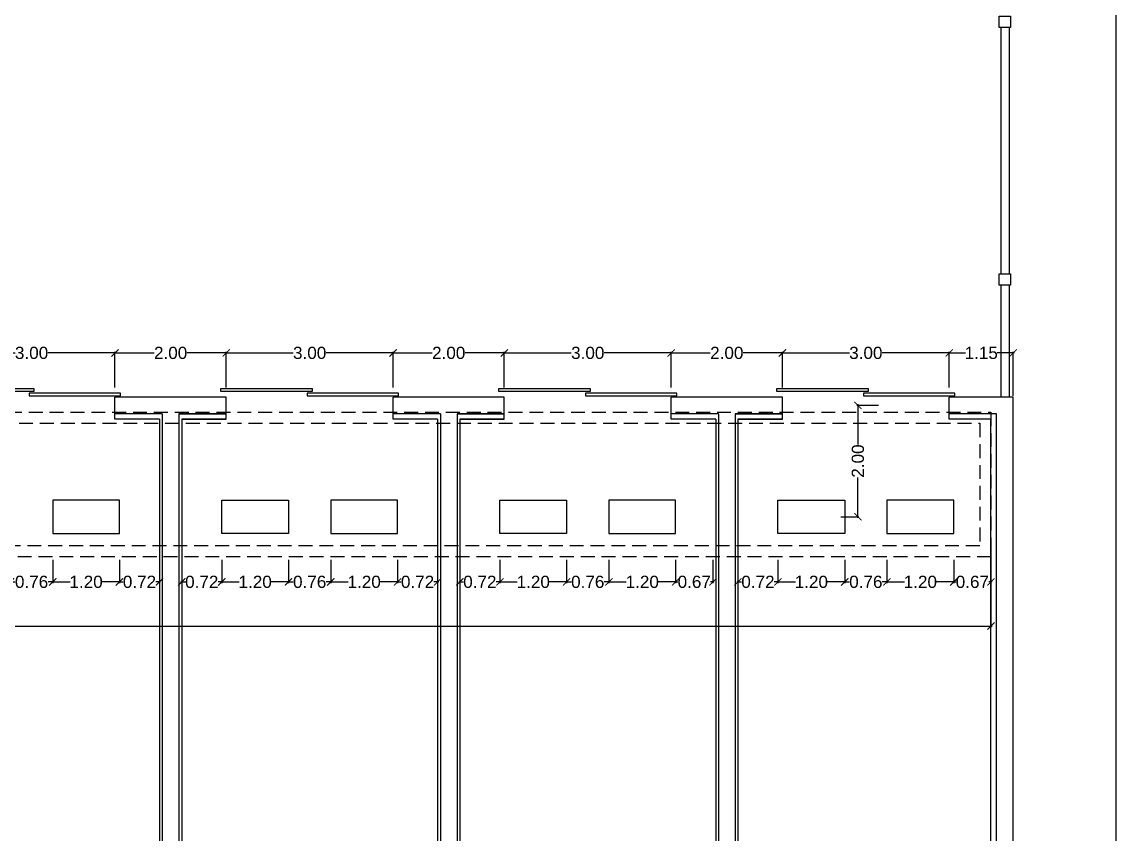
# Model space of a CAD drawing. Header units: metres. Extents: x 2 to 659295185, y -28 to 1124222152.
# Drawn here: x 654313.5 to 654333.17, y 1123351.43 to 1123366.03 of the extents above; entities that cross this region are included whole.
import ezdxf

# ---------------------------------------------------------------- set-up
doc = ezdxf.new("R2010")
doc.units = ezdxf.units.M
doc.header["$MEASUREMENT"] = 0
doc.linetypes.add('DASHED2', pattern=[9.525, 6.35, -3.175])
doc.linetypes.add('HIDDEN', pattern=[0.375, 0.25, -0.125])
doc.layers.get('0').update_dxf_attribs({"linetype": 'CONTINUOUS'})
for name, color, linetype in [('Acotado', 7, 'CONTINUOUS'), ('Estructura', 1, 'CONTINUOUS'), ('fosa', 134, 'DASHED2'), ('PARED', 7, 'CONTINUOUS'), ('Vista 1', 4, 'CONTINUOUS'), ('vista4', 6, 'CONTINUOUS')]:
    doc.layers.add(name, color=color, linetype=linetype)
doc.styles.add('FORMAT', font='swissl.ttf')
doc.dimstyles.new('1-100', dxfattribs={"dimtxt": 0.22, "dimasz": 0.13, "dimexe": 0.02, "dimexo": 0.02, "dimgap": 0.022, "dimtad": 0, "dimzin": 1, "dimdsep": 46, "dimtxsty": 'FORMAT', "dimblk": 'ARCHTICK', "dimcen": 0.02, "dimdle": 0.02, "dimazin": 0, "dimtfac": 1, "dimtofl": 0, "dimtmove": 2, "dimatfit": 3, "dimldrblk": 'ARCHTICK', "dimfxl": 1, "dimtolj": 1, "dimtzin": 1, "dimarcsym": 0})

# ---------------------------------------------------------------- blocks, each defined once
blk = doc.blocks.new('_ArchTick')
at = {"color": 0, "linetype": 'ByBlock', "const_width": 0.15}
blk.add_lwpolyline([(-0.5, -0.5), (0.5, 0.5)], dxfattribs=at)
blk = doc.blocks.new('*D2282')
at = {"layer": 'Acotado', "color": 0, "lineweight": -2, "transparency": 16777216}
for p, q in [((667605.093, 1123491.8), (667604.7, 1123491.8)), ((667604.72, 1123491.82), (667604.72, 1123491.095)), ((667604.72, 1123489.778), (667604.72, 1123490.503)), ((667604.413, 1123489.798), (667604.74, 1123489.798))]:
    blk.add_line(p, q, dxfattribs=at)
at = {"layer": 'Acotado', "color": 0, "lineweight": -2, "transparency": 16777216, "xscale": 0.13, "yscale": 0.13, "zscale": 0.13}
for p, rotation in [((667604.72, 1123491.8), 90), ((667604.72, 1123489.798), 270)]:
    blk.add_blockref('_ArchTick', p, dxfattribs=dict(at, rotation=rotation))
at = {"layer": 'Acotado', "color": 0, "transparency": 16777216, "insert": (667604.72, 1123490.799), "char_height": 0.22, "attachment_point": 5, "rotation": 90, "style": 'FORMAT'}
blk.add_mtext('\\A1;2.00', dxfattribs=at)
blk = doc.blocks.new('*D2285')
at = {"layer": 'Acotado', "color": 0, "lineweight": -2, "transparency": 16777216}
for p, q in [((667606.343, 1123492.742), (667606.652, 1123492.742)), ((667606.363, 1123492.122), (667606.363, 1123492.762)), ((667607.533, 1123492.742), (667607.224, 1123492.742)), ((667607.513, 1123491.97), (667607.513, 1123492.762))]:
    blk.add_line(p, q, dxfattribs=at)
at = {"layer": 'Acotado', "color": 0, "lineweight": -2, "transparency": 16777216, "xscale": 0.13, "yscale": 0.13, "zscale": 0.13, "rotation": 180}
blk.add_blockref('_ArchTick', (667606.363, 1123492.742), dxfattribs=at)
at = {"layer": 'Acotado', "color": 0, "lineweight": -2, "transparency": 16777216, "xscale": 0.13, "yscale": 0.13, "zscale": 0.13}
blk.add_blockref('_ArchTick', (667607.513, 1123492.742), dxfattribs=at)
at = {"layer": 'Acotado', "color": 0, "transparency": 16777216, "insert": (667606.938, 1123492.742), "char_height": 0.22, "attachment_point": 5, "style": 'FORMAT'}
blk.add_mtext('\\A1;1.15', dxfattribs=at)
blk = doc.blocks.new('*D2286')
at = {"layer": 'Acotado', "color": 0, "lineweight": -2, "transparency": 16777216}
for p, q in [((667591.343, 1123492.742), (667592.067, 1123492.742)), ((667591.363, 1123492.122), (667591.363, 1123492.762)), ((667593.383, 1123492.742), (667592.659, 1123492.742)), ((667593.363, 1123492.122), (667593.363, 1123492.762))]:
    blk.add_line(p, q, dxfattribs=at)
at = {"layer": 'Acotado', "color": 0, "lineweight": -2, "transparency": 16777216, "xscale": 0.13, "yscale": 0.13, "zscale": 0.13, "rotation": 180}
blk.add_blockref('_ArchTick', (667591.363, 1123492.742), dxfattribs=at)
at = {"layer": 'Acotado', "color": 0, "lineweight": -2, "transparency": 16777216, "xscale": 0.13, "yscale": 0.13, "zscale": 0.13}
blk.add_blockref('_ArchTick', (667593.363, 1123492.742), dxfattribs=at)
at = {"layer": 'Acotado', "color": 0, "transparency": 16777216, "insert": (667592.363, 1123492.742), "char_height": 0.22, "attachment_point": 5, "style": 'FORMAT'}
blk.add_mtext('\\A1;2.00', dxfattribs=at)
blk = doc.blocks.new('*D2287')
at = {"layer": 'Acotado', "color": 0, "lineweight": -2, "transparency": 16777216}
for p, q in [((667588.343, 1123492.742), (667589.567, 1123492.742)), ((667588.363, 1123492.122), (667588.363, 1123492.762)), ((667591.383, 1123492.742), (667590.159, 1123492.742)), ((667591.363, 1123492.122), (667591.363, 1123492.762))]:
    blk.add_line(p, q, dxfattribs=at)
at = {"layer": 'Acotado', "color": 0, "lineweight": -2, "transparency": 16777216, "xscale": 0.13, "yscale": 0.13, "zscale": 0.13, "rotation": 180}
blk.add_blockref('_ArchTick', (667588.363, 1123492.742), dxfattribs=at)
at = {"layer": 'Acotado', "color": 0, "lineweight": -2, "transparency": 16777216, "xscale": 0.13, "yscale": 0.13, "zscale": 0.13}
blk.add_blockref('_ArchTick', (667591.363, 1123492.742), dxfattribs=at)
at = {"layer": 'Acotado', "color": 0, "transparency": 16777216, "insert": (667589.863, 1123492.742), "char_height": 0.22, "attachment_point": 5, "style": 'FORMAT'}
blk.add_mtext('\\A1;3.00', dxfattribs=at)
blk = doc.blocks.new('*D2294')
at = {"layer": 'Acotado', "color": 0, "lineweight": -2, "transparency": 16777216}
for p, q in [((667607.113, 1123489.278), (667607.113, 1123487.813)), ((667567.688, 1123489.06), (667567.688, 1123487.813)), ((667567.668, 1123487.833), (667607.133, 1123487.833))]:
    blk.add_line(p, q, dxfattribs=at)
at = {"layer": 'Acotado', "color": 0, "lineweight": -2, "transparency": 16777216, "xscale": 0.13, "yscale": 0.13, "zscale": 0.13, "rotation": 180}
blk.add_blockref('_ArchTick', (667567.688, 1123487.833), dxfattribs=at)
at = {"layer": 'Acotado', "color": 0, "lineweight": -2, "transparency": 16777216, "xscale": 0.13, "yscale": 0.13, "zscale": 0.13}
blk.add_blockref('_ArchTick', (667607.113, 1123487.833), dxfattribs=at)
at = {"layer": 'Acotado', "color": 0, "transparency": 16777216, "insert": (667588.206, 1123488.054), "char_height": 0.22, "attachment_point": 5, "style": 'FORMAT'}
blk.add_mtext('\\A1;39.42', dxfattribs=at)
blk = doc.blocks.new('*D2301')
at = {"layer": 'Acotado', "color": 0, "lineweight": -2, "transparency": 16777216}
for p, q in [((667596.343, 1123492.742), (667597.067, 1123492.742)), ((667596.363, 1123492.122), (667596.363, 1123492.762)), ((667598.383, 1123492.742), (667597.659, 1123492.742)), ((667598.363, 1123492.122), (667598.363, 1123492.762))]:
    blk.add_line(p, q, dxfattribs=at)
at = {"layer": 'Acotado', "color": 0, "lineweight": -2, "transparency": 16777216, "xscale": 0.13, "yscale": 0.13, "zscale": 0.13, "rotation": 180}
blk.add_blockref('_ArchTick', (667596.363, 1123492.742), dxfattribs=at)
at = {"layer": 'Acotado', "color": 0, "lineweight": -2, "transparency": 16777216, "xscale": 0.13, "yscale": 0.13, "zscale": 0.13}
blk.add_blockref('_ArchTick', (667598.363, 1123492.742), dxfattribs=at)
at = {"layer": 'Acotado', "color": 0, "transparency": 16777216, "insert": (667597.363, 1123492.742), "char_height": 0.22, "attachment_point": 5, "style": 'FORMAT'}
blk.add_mtext('\\A1;2.00', dxfattribs=at)
blk = doc.blocks.new('*D2302')
at = {"layer": 'Acotado', "color": 0, "lineweight": -2, "transparency": 16777216}
for p, q in [((667601.343, 1123492.742), (667602.067, 1123492.742)), ((667601.363, 1123492.122), (667601.363, 1123492.762)), ((667603.383, 1123492.742), (667602.659, 1123492.742)), ((667603.363, 1123492.122), (667603.363, 1123492.762))]:
    blk.add_line(p, q, dxfattribs=at)
at = {"layer": 'Acotado', "color": 0, "lineweight": -2, "transparency": 16777216, "xscale": 0.13, "yscale": 0.13, "zscale": 0.13, "rotation": 180}
blk.add_blockref('_ArchTick', (667601.363, 1123492.742), dxfattribs=at)
at = {"layer": 'Acotado', "color": 0, "lineweight": -2, "transparency": 16777216, "xscale": 0.13, "yscale": 0.13, "zscale": 0.13}
blk.add_blockref('_ArchTick', (667603.363, 1123492.742), dxfattribs=at)
at = {"layer": 'Acotado', "color": 0, "transparency": 16777216, "insert": (667602.363, 1123492.742), "char_height": 0.22, "attachment_point": 5, "style": 'FORMAT'}
blk.add_mtext('\\A1;2.00', dxfattribs=at)
blk = doc.blocks.new('*D2303')
at = {"layer": 'Acotado', "color": 0, "lineweight": -2, "transparency": 16777216}
for p, q in [((667593.343, 1123492.742), (667594.567, 1123492.742)), ((667593.363, 1123492.122), (667593.363, 1123492.762)), ((667596.383, 1123492.742), (667595.159, 1123492.742)), ((667596.363, 1123492.122), (667596.363, 1123492.762))]:
    blk.add_line(p, q, dxfattribs=at)
at = {"layer": 'Acotado', "color": 0, "lineweight": -2, "transparency": 16777216, "xscale": 0.13, "yscale": 0.13, "zscale": 0.13, "rotation": 180}
blk.add_blockref('_ArchTick', (667593.363, 1123492.742), dxfattribs=at)
at = {"layer": 'Acotado', "color": 0, "lineweight": -2, "transparency": 16777216, "xscale": 0.13, "yscale": 0.13, "zscale": 0.13}
blk.add_blockref('_ArchTick', (667596.363, 1123492.742), dxfattribs=at)
at = {"layer": 'Acotado', "color": 0, "transparency": 16777216, "insert": (667594.863, 1123492.742), "char_height": 0.22, "attachment_point": 5, "style": 'FORMAT'}
blk.add_mtext('\\A1;3.00', dxfattribs=at)
blk = doc.blocks.new('*D2304')
at = {"layer": 'Acotado', "color": 0, "lineweight": -2, "transparency": 16777216}
for p, q in [((667598.343, 1123492.742), (667599.567, 1123492.742)), ((667598.363, 1123492.122), (667598.363, 1123492.762)), ((667601.383, 1123492.742), (667600.159, 1123492.742)), ((667601.363, 1123492.122), (667601.363, 1123492.762))]:
    blk.add_line(p, q, dxfattribs=at)
at = {"layer": 'Acotado', "color": 0, "lineweight": -2, "transparency": 16777216, "xscale": 0.13, "yscale": 0.13, "zscale": 0.13, "rotation": 180}
blk.add_blockref('_ArchTick', (667598.363, 1123492.742), dxfattribs=at)
at = {"layer": 'Acotado', "color": 0, "lineweight": -2, "transparency": 16777216, "xscale": 0.13, "yscale": 0.13, "zscale": 0.13}
blk.add_blockref('_ArchTick', (667601.363, 1123492.742), dxfattribs=at)
at = {"layer": 'Acotado', "color": 0, "transparency": 16777216, "insert": (667599.863, 1123492.742), "char_height": 0.22, "attachment_point": 5, "style": 'FORMAT'}
blk.add_mtext('\\A1;3.00', dxfattribs=at)
blk = doc.blocks.new('*D2307')
at = {"layer": 'Acotado', "color": 0, "lineweight": -2, "transparency": 16777216}
for p, q in [((667594.483, 1123489.021), (667594.483, 1123488.607)), ((667595.243, 1123489.021), (667595.243, 1123488.607)), ((667594.463, 1123488.627), (667594.567, 1123488.627)), ((667595.263, 1123488.627), (667595.159, 1123488.627))]:
    blk.add_line(p, q, dxfattribs=at)
at = {"layer": 'Acotado', "color": 0, "lineweight": -2, "transparency": 16777216, "xscale": 0.13, "yscale": 0.13, "zscale": 0.13, "rotation": 180}
blk.add_blockref('_ArchTick', (667594.483, 1123488.627), dxfattribs=at)
at = {"layer": 'Acotado', "color": 0, "lineweight": -2, "transparency": 16777216, "xscale": 0.13, "yscale": 0.13, "zscale": 0.13}
blk.add_blockref('_ArchTick', (667595.243, 1123488.627), dxfattribs=at)
at = {"layer": 'Acotado', "color": 0, "transparency": 16777216, "insert": (667594.863, 1123488.627), "char_height": 0.22, "attachment_point": 5, "style": 'FORMAT'}
blk.add_mtext('\\A1;0.76', dxfattribs=at)
blk = doc.blocks.new('*D2308')
at = {"layer": 'Acotado', "color": 0, "lineweight": -2, "transparency": 16777216}
for p, q in [((667595.243, 1123489.021), (667595.243, 1123488.607)), ((667596.443, 1123489.021), (667596.443, 1123488.607)), ((667595.223, 1123488.627), (667595.556, 1123488.627)), ((667596.463, 1123488.627), (667596.13, 1123488.627))]:
    blk.add_line(p, q, dxfattribs=at)
at = {"layer": 'Acotado', "color": 0, "lineweight": -2, "transparency": 16777216, "xscale": 0.13, "yscale": 0.13, "zscale": 0.13, "rotation": 180}
blk.add_blockref('_ArchTick', (667595.243, 1123488.627), dxfattribs=at)
at = {"layer": 'Acotado', "color": 0, "lineweight": -2, "transparency": 16777216, "xscale": 0.13, "yscale": 0.13, "zscale": 0.13}
blk.add_blockref('_ArchTick', (667596.443, 1123488.627), dxfattribs=at)
at = {"layer": 'Acotado', "color": 0, "transparency": 16777216, "insert": (667595.843, 1123488.627), "char_height": 0.22, "attachment_point": 5, "style": 'FORMAT'}
blk.add_mtext('\\A1;1.20', dxfattribs=at)
blk = doc.blocks.new('*D2309')
at = {"layer": 'Acotado', "color": 0, "lineweight": -2, "transparency": 16777216}
for p, q in [((667596.443, 1123489.021), (667596.443, 1123488.607)), ((667597.163, 1123489.021), (667597.163, 1123488.607)), ((667596.423, 1123488.627), (667596.508, 1123488.627)), ((667597.183, 1123488.627), (667597.097, 1123488.627))]:
    blk.add_line(p, q, dxfattribs=at)
at = {"layer": 'Acotado', "color": 0, "lineweight": -2, "transparency": 16777216, "xscale": 0.13, "yscale": 0.13, "zscale": 0.13, "rotation": 180}
blk.add_blockref('_ArchTick', (667596.443, 1123488.627), dxfattribs=at)
at = {"layer": 'Acotado', "color": 0, "lineweight": -2, "transparency": 16777216, "xscale": 0.13, "yscale": 0.13, "zscale": 0.13}
blk.add_blockref('_ArchTick', (667597.163, 1123488.627), dxfattribs=at)
at = {"layer": 'Acotado', "color": 0, "transparency": 16777216, "insert": (667596.803, 1123488.627), "char_height": 0.22, "attachment_point": 5, "style": 'FORMAT'}
blk.add_mtext('\\A1;0.72', dxfattribs=at)
blk = doc.blocks.new('*D2310')
at = {"layer": 'Acotado', "color": 0, "lineweight": -2, "transparency": 16777216}
for p, q in [((667593.283, 1123489.021), (667593.283, 1123488.607)), ((667594.483, 1123489.021), (667594.483, 1123488.607)), ((667593.263, 1123488.627), (667593.596, 1123488.627)), ((667594.503, 1123488.627), (667594.17, 1123488.627))]:
    blk.add_line(p, q, dxfattribs=at)
at = {"layer": 'Acotado', "color": 0, "lineweight": -2, "transparency": 16777216, "xscale": 0.13, "yscale": 0.13, "zscale": 0.13, "rotation": 180}
blk.add_blockref('_ArchTick', (667593.283, 1123488.627), dxfattribs=at)
at = {"layer": 'Acotado', "color": 0, "lineweight": -2, "transparency": 16777216, "xscale": 0.13, "yscale": 0.13, "zscale": 0.13}
blk.add_blockref('_ArchTick', (667594.483, 1123488.627), dxfattribs=at)
at = {"layer": 'Acotado', "color": 0, "transparency": 16777216, "insert": (667593.883, 1123488.627), "char_height": 0.22, "attachment_point": 5, "style": 'FORMAT'}
blk.add_mtext('\\A1;1.20', dxfattribs=at)
blk = doc.blocks.new('*D2311')
at = {"layer": 'Acotado', "color": 0, "lineweight": -2, "transparency": 16777216}
for p, q in [((667592.563, 1123489.021), (667592.563, 1123488.607)), ((667593.283, 1123489.021), (667593.283, 1123488.607)), ((667592.543, 1123488.627), (667592.628, 1123488.627)), ((667593.303, 1123488.627), (667593.217, 1123488.627))]:
    blk.add_line(p, q, dxfattribs=at)
at = {"layer": 'Acotado', "color": 0, "lineweight": -2, "transparency": 16777216, "xscale": 0.13, "yscale": 0.13, "zscale": 0.13, "rotation": 180}
blk.add_blockref('_ArchTick', (667592.563, 1123488.627), dxfattribs=at)
at = {"layer": 'Acotado', "color": 0, "lineweight": -2, "transparency": 16777216, "xscale": 0.13, "yscale": 0.13, "zscale": 0.13}
blk.add_blockref('_ArchTick', (667593.283, 1123488.627), dxfattribs=at)
at = {"layer": 'Acotado', "color": 0, "transparency": 16777216, "insert": (667592.923, 1123488.627), "char_height": 0.22, "attachment_point": 5, "style": 'FORMAT'}
blk.add_mtext('\\A1;0.72', dxfattribs=at)
blk = doc.blocks.new('*D2319')
at = {"layer": 'Acotado', "color": 0, "lineweight": -2, "transparency": 16777216}
for p, q in [((667604.483, 1123489.021), (667604.483, 1123488.607)), ((667605.243, 1123489.021), (667605.243, 1123488.607)), ((667604.463, 1123488.627), (667604.567, 1123488.627)), ((667605.263, 1123488.627), (667605.159, 1123488.627))]:
    blk.add_line(p, q, dxfattribs=at)
at = {"layer": 'Acotado', "color": 0, "lineweight": -2, "transparency": 16777216, "xscale": 0.13, "yscale": 0.13, "zscale": 0.13, "rotation": 180}
blk.add_blockref('_ArchTick', (667604.483, 1123488.627), dxfattribs=at)
at = {"layer": 'Acotado', "color": 0, "lineweight": -2, "transparency": 16777216, "xscale": 0.13, "yscale": 0.13, "zscale": 0.13}
blk.add_blockref('_ArchTick', (667605.243, 1123488.627), dxfattribs=at)
at = {"layer": 'Acotado', "color": 0, "transparency": 16777216, "insert": (667604.863, 1123488.627), "char_height": 0.22, "attachment_point": 5, "style": 'FORMAT'}
blk.add_mtext('\\A1;0.76', dxfattribs=at)
blk = doc.blocks.new('*D2320')
at = {"layer": 'Acotado', "color": 0, "lineweight": -2, "transparency": 16777216}
for p, q in [((667605.243, 1123489.021), (667605.243, 1123488.607)), ((667606.443, 1123489.021), (667606.443, 1123488.607)), ((667605.223, 1123488.627), (667605.556, 1123488.627)), ((667606.463, 1123488.627), (667606.13, 1123488.627))]:
    blk.add_line(p, q, dxfattribs=at)
at = {"layer": 'Acotado', "color": 0, "lineweight": -2, "transparency": 16777216, "xscale": 0.13, "yscale": 0.13, "zscale": 0.13, "rotation": 180}
blk.add_blockref('_ArchTick', (667605.243, 1123488.627), dxfattribs=at)
at = {"layer": 'Acotado', "color": 0, "lineweight": -2, "transparency": 16777216, "xscale": 0.13, "yscale": 0.13, "zscale": 0.13}
blk.add_blockref('_ArchTick', (667606.443, 1123488.627), dxfattribs=at)
at = {"layer": 'Acotado', "color": 0, "transparency": 16777216, "insert": (667605.843, 1123488.627), "char_height": 0.22, "attachment_point": 5, "style": 'FORMAT'}
blk.add_mtext('\\A1;1.20', dxfattribs=at)
blk = doc.blocks.new('*D2321')
at = {"layer": 'Acotado', "color": 0, "lineweight": -2, "transparency": 16777216}
for p, q in [((667603.283, 1123489.021), (667603.283, 1123488.607)), ((667604.483, 1123489.021), (667604.483, 1123488.607)), ((667603.263, 1123488.627), (667603.596, 1123488.627)), ((667604.503, 1123488.627), (667604.17, 1123488.627))]:
    blk.add_line(p, q, dxfattribs=at)
at = {"layer": 'Acotado', "color": 0, "lineweight": -2, "transparency": 16777216, "xscale": 0.13, "yscale": 0.13, "zscale": 0.13, "rotation": 180}
blk.add_blockref('_ArchTick', (667603.283, 1123488.627), dxfattribs=at)
at = {"layer": 'Acotado', "color": 0, "lineweight": -2, "transparency": 16777216, "xscale": 0.13, "yscale": 0.13, "zscale": 0.13}
blk.add_blockref('_ArchTick', (667604.483, 1123488.627), dxfattribs=at)
at = {"layer": 'Acotado', "color": 0, "transparency": 16777216, "insert": (667603.883, 1123488.627), "char_height": 0.22, "attachment_point": 5, "style": 'FORMAT'}
blk.add_mtext('\\A1;1.20', dxfattribs=at)
blk = doc.blocks.new('*D2322')
at = {"layer": 'Acotado', "color": 0, "lineweight": -2, "transparency": 16777216}
for p, q in [((667602.563, 1123489.021), (667602.563, 1123488.607)), ((667603.283, 1123489.021), (667603.283, 1123488.607)), ((667602.543, 1123488.627), (667602.628, 1123488.627)), ((667603.303, 1123488.627), (667603.217, 1123488.627))]:
    blk.add_line(p, q, dxfattribs=at)
at = {"layer": 'Acotado', "color": 0, "lineweight": -2, "transparency": 16777216, "xscale": 0.13, "yscale": 0.13, "zscale": 0.13, "rotation": 180}
blk.add_blockref('_ArchTick', (667602.563, 1123488.627), dxfattribs=at)
at = {"layer": 'Acotado', "color": 0, "lineweight": -2, "transparency": 16777216, "xscale": 0.13, "yscale": 0.13, "zscale": 0.13}
blk.add_blockref('_ArchTick', (667603.283, 1123488.627), dxfattribs=at)
at = {"layer": 'Acotado', "color": 0, "transparency": 16777216, "insert": (667602.923, 1123488.627), "char_height": 0.22, "attachment_point": 5, "style": 'FORMAT'}
blk.add_mtext('\\A1;0.72', dxfattribs=at)
blk = doc.blocks.new('*D2323')
at = {"layer": 'Acotado', "color": 0, "lineweight": -2, "transparency": 16777216}
for p, q in [((667606.443, 1123489.021), (667606.443, 1123488.607)), ((667607.113, 1123489.021), (667607.113, 1123488.607)), ((667606.423, 1123488.627), (667606.483, 1123488.627)), ((667607.133, 1123488.627), (667607.073, 1123488.627))]:
    blk.add_line(p, q, dxfattribs=at)
at = {"layer": 'Acotado', "color": 0, "lineweight": -2, "transparency": 16777216, "xscale": 0.13, "yscale": 0.13, "zscale": 0.13, "rotation": 180}
blk.add_blockref('_ArchTick', (667606.443, 1123488.627), dxfattribs=at)
at = {"layer": 'Acotado', "color": 0, "lineweight": -2, "transparency": 16777216, "xscale": 0.13, "yscale": 0.13, "zscale": 0.13}
blk.add_blockref('_ArchTick', (667607.113, 1123488.627), dxfattribs=at)
at = {"layer": 'Acotado', "color": 0, "transparency": 16777216, "insert": (667606.778, 1123488.627), "char_height": 0.22, "attachment_point": 5, "style": 'FORMAT'}
blk.add_mtext('\\A1;0.67', dxfattribs=at)
blk = doc.blocks.new('*D2329')
at = {"layer": 'Acotado', "color": 0, "lineweight": -2, "transparency": 16777216}
for p, q in [((667599.483, 1123489.021), (667599.483, 1123488.607)), ((667600.243, 1123489.021), (667600.243, 1123488.607)), ((667599.463, 1123488.627), (667599.567, 1123488.627)), ((667600.263, 1123488.627), (667600.159, 1123488.627))]:
    blk.add_line(p, q, dxfattribs=at)
at = {"layer": 'Acotado', "color": 0, "lineweight": -2, "transparency": 16777216, "xscale": 0.13, "yscale": 0.13, "zscale": 0.13, "rotation": 180}
blk.add_blockref('_ArchTick', (667599.483, 1123488.627), dxfattribs=at)
at = {"layer": 'Acotado', "color": 0, "lineweight": -2, "transparency": 16777216, "xscale": 0.13, "yscale": 0.13, "zscale": 0.13}
blk.add_blockref('_ArchTick', (667600.243, 1123488.627), dxfattribs=at)
at = {"layer": 'Acotado', "color": 0, "transparency": 16777216, "insert": (667599.863, 1123488.627), "char_height": 0.22, "attachment_point": 5, "style": 'FORMAT'}
blk.add_mtext('\\A1;0.76', dxfattribs=at)
blk = doc.blocks.new('*D2330')
at = {"layer": 'Acotado', "color": 0, "lineweight": -2, "transparency": 16777216}
for p, q in [((667600.243, 1123489.021), (667600.243, 1123488.607)), ((667601.443, 1123489.021), (667601.443, 1123488.607)), ((667600.223, 1123488.627), (667600.556, 1123488.627)), ((667601.463, 1123488.627), (667601.13, 1123488.627))]:
    blk.add_line(p, q, dxfattribs=at)
at = {"layer": 'Acotado', "color": 0, "lineweight": -2, "transparency": 16777216, "xscale": 0.13, "yscale": 0.13, "zscale": 0.13, "rotation": 180}
blk.add_blockref('_ArchTick', (667600.243, 1123488.627), dxfattribs=at)
at = {"layer": 'Acotado', "color": 0, "lineweight": -2, "transparency": 16777216, "xscale": 0.13, "yscale": 0.13, "zscale": 0.13}
blk.add_blockref('_ArchTick', (667601.443, 1123488.627), dxfattribs=at)
at = {"layer": 'Acotado', "color": 0, "transparency": 16777216, "insert": (667600.843, 1123488.627), "char_height": 0.22, "attachment_point": 5, "style": 'FORMAT'}
blk.add_mtext('\\A1;1.20', dxfattribs=at)
blk = doc.blocks.new('*D2331')
at = {"layer": 'Acotado', "color": 0, "lineweight": -2, "transparency": 16777216}
for p, q in [((667598.283, 1123489.021), (667598.283, 1123488.607)), ((667599.483, 1123489.021), (667599.483, 1123488.607)), ((667598.263, 1123488.627), (667598.596, 1123488.627)), ((667599.503, 1123488.627), (667599.17, 1123488.627))]:
    blk.add_line(p, q, dxfattribs=at)
at = {"layer": 'Acotado', "color": 0, "lineweight": -2, "transparency": 16777216, "xscale": 0.13, "yscale": 0.13, "zscale": 0.13, "rotation": 180}
blk.add_blockref('_ArchTick', (667598.283, 1123488.627), dxfattribs=at)
at = {"layer": 'Acotado', "color": 0, "lineweight": -2, "transparency": 16777216, "xscale": 0.13, "yscale": 0.13, "zscale": 0.13}
blk.add_blockref('_ArchTick', (667599.483, 1123488.627), dxfattribs=at)
at = {"layer": 'Acotado', "color": 0, "transparency": 16777216, "insert": (667598.883, 1123488.627), "char_height": 0.22, "attachment_point": 5, "style": 'FORMAT'}
blk.add_mtext('\\A1;1.20', dxfattribs=at)
blk = doc.blocks.new('*D2332')
at = {"layer": 'Acotado', "color": 0, "lineweight": -2, "transparency": 16777216}
for p, q in [((667597.563, 1123489.021), (667597.563, 1123488.607)), ((667598.283, 1123489.021), (667598.283, 1123488.607)), ((667597.543, 1123488.627), (667597.628, 1123488.627)), ((667598.303, 1123488.627), (667598.217, 1123488.627))]:
    blk.add_line(p, q, dxfattribs=at)
at = {"layer": 'Acotado', "color": 0, "lineweight": -2, "transparency": 16777216, "xscale": 0.13, "yscale": 0.13, "zscale": 0.13, "rotation": 180}
blk.add_blockref('_ArchTick', (667597.563, 1123488.627), dxfattribs=at)
at = {"layer": 'Acotado', "color": 0, "lineweight": -2, "transparency": 16777216, "xscale": 0.13, "yscale": 0.13, "zscale": 0.13}
blk.add_blockref('_ArchTick', (667598.283, 1123488.627), dxfattribs=at)
at = {"layer": 'Acotado', "color": 0, "transparency": 16777216, "insert": (667597.923, 1123488.627), "char_height": 0.22, "attachment_point": 5, "style": 'FORMAT'}
blk.add_mtext('\\A1;0.72', dxfattribs=at)
blk = doc.blocks.new('*D2333')
at = {"layer": 'Acotado', "color": 0, "lineweight": -2, "transparency": 16777216}
for p, q in [((667601.443, 1123489.021), (667601.443, 1123488.607)), ((667602.113, 1123489.021), (667602.113, 1123488.607)), ((667601.423, 1123488.627), (667601.483, 1123488.627)), ((667602.133, 1123488.627), (667602.073, 1123488.627))]:
    blk.add_line(p, q, dxfattribs=at)
at = {"layer": 'Acotado', "color": 0, "lineweight": -2, "transparency": 16777216, "xscale": 0.13, "yscale": 0.13, "zscale": 0.13, "rotation": 180}
blk.add_blockref('_ArchTick', (667601.443, 1123488.627), dxfattribs=at)
at = {"layer": 'Acotado', "color": 0, "lineweight": -2, "transparency": 16777216, "xscale": 0.13, "yscale": 0.13, "zscale": 0.13}
blk.add_blockref('_ArchTick', (667602.113, 1123488.627), dxfattribs=at)
at = {"layer": 'Acotado', "color": 0, "transparency": 16777216, "insert": (667601.778, 1123488.627), "char_height": 0.22, "attachment_point": 5, "style": 'FORMAT'}
blk.add_mtext('\\A1;0.67', dxfattribs=at)
blk = doc.blocks.new('*D2339')
at = {"layer": 'Acotado', "color": 0, "lineweight": -2, "transparency": 16777216}
for p, q in [((667603.343, 1123492.742), (667604.567, 1123492.742)), ((667603.363, 1123492.122), (667603.363, 1123492.762)), ((667606.383, 1123492.742), (667605.159, 1123492.742)), ((667606.363, 1123492.122), (667606.363, 1123492.762))]:
    blk.add_line(p, q, dxfattribs=at)
at = {"layer": 'Acotado', "color": 0, "lineweight": -2, "transparency": 16777216, "xscale": 0.13, "yscale": 0.13, "zscale": 0.13, "rotation": 180}
blk.add_blockref('_ArchTick', (667603.363, 1123492.742), dxfattribs=at)
at = {"layer": 'Acotado', "color": 0, "lineweight": -2, "transparency": 16777216, "xscale": 0.13, "yscale": 0.13, "zscale": 0.13}
blk.add_blockref('_ArchTick', (667606.363, 1123492.742), dxfattribs=at)
at = {"layer": 'Acotado', "color": 0, "transparency": 16777216, "insert": (667604.863, 1123492.742), "char_height": 0.22, "attachment_point": 5, "style": 'FORMAT'}
blk.add_mtext('\\A1;3.00', dxfattribs=at)
blk = doc.blocks.new('*D2341')
at = {"layer": 'Acotado', "color": 0, "lineweight": -2, "transparency": 16777216}
for p, q in [((667589.483, 1123489.021), (667589.483, 1123488.607)), ((667590.243, 1123489.021), (667590.243, 1123488.607)), ((667589.463, 1123488.627), (667589.567, 1123488.627)), ((667590.263, 1123488.627), (667590.159, 1123488.627))]:
    blk.add_line(p, q, dxfattribs=at)
at = {"layer": 'Acotado', "color": 0, "lineweight": -2, "transparency": 16777216, "xscale": 0.13, "yscale": 0.13, "zscale": 0.13, "rotation": 180}
blk.add_blockref('_ArchTick', (667589.483, 1123488.627), dxfattribs=at)
at = {"layer": 'Acotado', "color": 0, "lineweight": -2, "transparency": 16777216, "xscale": 0.13, "yscale": 0.13, "zscale": 0.13}
blk.add_blockref('_ArchTick', (667590.243, 1123488.627), dxfattribs=at)
at = {"layer": 'Acotado', "color": 0, "transparency": 16777216, "insert": (667589.863, 1123488.627), "char_height": 0.22, "attachment_point": 5, "style": 'FORMAT'}
blk.add_mtext('\\A1;0.76', dxfattribs=at)
blk = doc.blocks.new('*D2342')
at = {"layer": 'Acotado', "color": 0, "lineweight": -2, "transparency": 16777216}
for p, q in [((667590.243, 1123489.021), (667590.243, 1123488.607)), ((667591.443, 1123489.021), (667591.443, 1123488.607)), ((667590.223, 1123488.627), (667590.556, 1123488.627)), ((667591.463, 1123488.627), (667591.13, 1123488.627))]:
    blk.add_line(p, q, dxfattribs=at)
at = {"layer": 'Acotado', "color": 0, "lineweight": -2, "transparency": 16777216, "xscale": 0.13, "yscale": 0.13, "zscale": 0.13, "rotation": 180}
blk.add_blockref('_ArchTick', (667590.243, 1123488.627), dxfattribs=at)
at = {"layer": 'Acotado', "color": 0, "lineweight": -2, "transparency": 16777216, "xscale": 0.13, "yscale": 0.13, "zscale": 0.13}
blk.add_blockref('_ArchTick', (667591.443, 1123488.627), dxfattribs=at)
at = {"layer": 'Acotado', "color": 0, "transparency": 16777216, "insert": (667590.843, 1123488.627), "char_height": 0.22, "attachment_point": 5, "style": 'FORMAT'}
blk.add_mtext('\\A1;1.20', dxfattribs=at)
blk = doc.blocks.new('*D2343')
at = {"layer": 'Acotado', "color": 0, "lineweight": -2, "transparency": 16777216}
for p, q in [((667591.443, 1123489.021), (667591.443, 1123488.607)), ((667592.163, 1123489.021), (667592.163, 1123488.607)), ((667591.423, 1123488.627), (667591.508, 1123488.627)), ((667592.183, 1123488.627), (667592.097, 1123488.627))]:
    blk.add_line(p, q, dxfattribs=at)
at = {"layer": 'Acotado', "color": 0, "lineweight": -2, "transparency": 16777216, "xscale": 0.13, "yscale": 0.13, "zscale": 0.13, "rotation": 180}
blk.add_blockref('_ArchTick', (667591.443, 1123488.627), dxfattribs=at)
at = {"layer": 'Acotado', "color": 0, "lineweight": -2, "transparency": 16777216, "xscale": 0.13, "yscale": 0.13, "zscale": 0.13}
blk.add_blockref('_ArchTick', (667592.163, 1123488.627), dxfattribs=at)
at = {"layer": 'Acotado', "color": 0, "transparency": 16777216, "insert": (667591.803, 1123488.627), "char_height": 0.22, "attachment_point": 5, "style": 'FORMAT'}
blk.add_mtext('\\A1;0.72', dxfattribs=at)
blk = doc.blocks.new('A$C562C02F1')
for points in [[(20.9, -11), (20.9, -10.95), (22.543, -10.95), (22.543, -11), (20.9, -11)], [(25.9, -11), (25.9, -10.95), (27.543, -10.95), (27.543, -11), (25.9, -11)], [(30.9, -11), (30.9, -10.95), (32.543, -10.95), (32.543, -11), (30.9, -11)], [(35.9, -11), (35.9, -10.95), (37.543, -10.95), (37.543, -11), (35.9, -11)], [(24.1, -11.08), (24.1, -11.03), (22.457, -11.03), (22.457, -11.08), (24.1, -11.08)], [(29.1, -11.08), (29.1, -11.03), (27.457, -11.03), (27.457, -11.08), (29.1, -11.08)], [(34.1, -11.08), (34.1, -11.03), (32.457, -11.03), (32.457, -11.08), (34.1, -11.08)], [(39.1, -11.08), (39.1, -11.03), (37.457, -11.03), (37.457, -11.08), (39.1, -11.08)]]:
    blk.add_lwpolyline(points)
at = {"layer": 'Acotado'}
for points in [[(22.88, -12.954), (22.88, -13.554), (24.08, -13.554), (24.08, -12.954)], [(27.12, -12.954), (27.12, -13.554), (25.92, -13.554), (25.92, -12.954)], [(27.88, -12.954), (27.88, -13.554), (29.08, -13.554), (29.08, -12.954)], [(32.12, -12.954), (32.12, -13.554), (30.92, -13.554), (30.92, -12.954)], [(32.88, -12.954), (32.88, -13.554), (34.08, -13.554), (34.08, -12.954)], [(37.12, -12.954), (37.12, -13.554), (35.92, -13.554), (35.92, -12.954)], [(37.88, -12.954), (37.88, -13.554), (39.08, -13.554), (39.08, -12.954)]]:
    blk.add_lwpolyline(points, close=True, dxfattribs=at)
at = {"layer": 'Estructura'}
for points in [[(40.1, -4.46), (39.9, -4.46), (39.9, -4.26), (40.1, -4.26)], [(40.1, -9.09), (39.9, -9.09), (39.9, -8.89), (40.1, -8.89)]]:
    blk.add_lwpolyline(points, close=True, dxfattribs=at)
at = {"layer": 'fosa', "linetype": 'HIDDEN'}
for points in [[(0.325, -18.734), (0.325, -11.374), (39.75, -11.374), (39.75, -13.974), (2.325, -13.974), (2.325, -18.734)], [(0.525, -18.534), (0.525, -11.574), (39.55, -11.574), (39.55, -13.774), (2.125, -13.774), (2.125, -18.534)]]:
    blk.add_lwpolyline(points, dxfattribs=at)
at = {"layer": 'PARED'}
for p, q in [((39.925, -4.46), (39.925, -8.89)), ((40.075, -4.46), (40.075, -8.89)), ((39.925, -9.09), (39.925, -11.102)), ((40.075, -9.09), (40.075, -11.102)), ((26, -11.102), (24, -11.102)), ((24, -11.402), (24, -11.102)), ((26, -11.402), (26, -11.102)), ((31, -11.102), (29, -11.102)), ((29, -11.402), (29, -11.102)), ((31, -11.402), (31, -11.102)), ((36, -11.102), (34, -11.102)), ((34, -11.402), (34, -11.102)), ((36, -11.402), (36, -11.102)), ((40.15, -11.102), (39, -11.102)), ((39, -11.402), (39, -11.102)), ((40.15, -22.652), (40.15, -11.102)), ((24.85, -11.402), (24, -11.402)), ((24.85, -11.402), (24.85, -22.427)), ((26, -11.402), (25.15, -11.402)), ((25.15, -11.402), (25.15, -22.427)), ((25.15, -11.402), (26, -11.402)), ((29.85, -11.402), (29, -11.402)), ((29.85, -11.402), (29.85, -22.427)), ((31, -11.402), (30.15, -11.402)), ((30.15, -11.402), (30.15, -22.427)), ((30.15, -11.402), (31, -11.402)), ((34.85, -11.402), (34, -11.402)), ((34.85, -11.402), (34.85, -22.427)), ((36, -11.402), (35.15, -11.402)), ((35.15, -11.402), (35.15, -22.427)), ((35.15, -11.402), (36, -11.402)), ((39.85, -11.402), (39, -11.402)), ((39.85, -22.427), (39.85, -11.402))]:
    blk.add_line(p, q, dxfattribs=at)
at = {"layer": 'Vista 1'}
blk.add_line((42, -23.249), (42, 23.502), dxfattribs=at)
at = {"layer": 'vista4'}
for p, q in [((24, -11.502), (24, -11.402)), ((26, -11.502), (26, -11.402)), ((29, -11.502), (29, -11.402)), ((31, -11.502), (31, -11.402)), ((34, -11.502), (34, -11.402)), ((36, -11.502), (36, -11.402)), ((39, -11.502), (39, -11.402)), ((24.8, -11.502), (24, -11.502)), ((24.8, -11.502), (24.8, -22.427)), ((26, -11.502), (25.2, -11.502)), ((25.2, -11.502), (25.2, -22.427)), ((25.2, -11.502), (26, -11.502)), ((29.8, -11.502), (29, -11.502)), ((29.8, -11.502), (29.8, -22.427)), ((31, -11.502), (30.2, -11.502)), ((30.2, -11.502), (30.2, -22.427)), ((30.2, -11.502), (31, -11.502)), ((34.8, -11.502), (34, -11.502)), ((34.8, -11.502), (34.8, -22.427)), ((36, -11.502), (35.2, -11.502)), ((35.2, -11.502), (35.2, -22.427)), ((35.2, -11.502), (36, -11.502)), ((39.75, -11.502), (39, -11.502)), ((39.75, -22.427), (39.75, -11.502))]:
    blk.add_line(p, q, dxfattribs=at)
at = {"layer": 'Acotado'}
for base, p1, p2, picture, middle in [((21, -10.309), (24, -10.95), (21, -10.95), '*D2287', (22.5, -10.309)), ((24, -10.309), (26, -10.95), (24, -10.95), '*D2286', (25, -10.309)), ((26, -10.309), (29, -10.95), (26, -10.95), '*D2303', (27.5, -10.309)), ((29, -10.309), (31, -10.95), (29, -10.95), '*D2301', (30, -10.309)), ((31, -10.309), (34, -10.95), (31, -10.95), '*D2304', (32.5, -10.309)), ((34, -10.309), (36, -10.95), (34, -10.95), '*D2302', (35, -10.309)), ((36, -10.309), (39, -10.95), (36, -10.95), '*D2339', (37.5, -10.309)), ((39, -10.309), (40.15, -11.102), (39, -10.95), '*D2285', (39.575, -10.309)), ((25.2, -14.425), (25.92, -14.011), (25.2, -14.011), '*D2311', (25.56, -14.425)), ((30.2, -14.425), (30.92, -14.011), (30.2, -14.011), '*D2332', (30.56, -14.425)), ((35.2, -14.425), (35.92, -14.011), (35.2, -14.011), '*D2322', (35.56, -14.425))]:
    dim = blk.add_linear_dim(base=base, p1=p1, p2=p2, dimstyle='1-100', dxfattribs=at)
    dim.commit()
    dim.dimension.update_dxf_attribs({"geometry": picture, "text_midpoint": middle, "insert": (-667567.363, -1123503.052)})
for base, p1, p2, angle, picture, middle in [((37.357, -13.254), (37.75, -11.252), (37.03, -13.254), 270, '*D2282', (37.357, -12.253)), ((22.88, -14.425), (22.12, -14.011), (22.88, -14.011), 180, '*D2341', (22.5, -14.425)), ((22.88, -14.425), (24.08, -14.011), (22.88, -14.011), 180, '*D2342', (23.48, -14.425)), ((24.8, -14.425), (24.08, -14.011), (24.8, -14.011), 180, '*D2343', (24.44, -14.425)), ((25.92, -14.425), (27.12, -14.011), (25.92, -14.011), 180, '*D2310', (26.52, -14.425)), ((27.88, -14.425), (27.12, -14.011), (27.88, -14.011), 180, '*D2307', (27.5, -14.425)), ((27.88, -14.425), (29.08, -14.011), (27.88, -14.011), 180, '*D2308', (28.48, -14.425)), ((29.8, -14.425), (29.08, -14.011), (29.8, -14.011), 180, '*D2309', (29.44, -14.425)), ((30.92, -14.425), (32.12, -14.011), (30.92, -14.011), 180, '*D2331', (31.52, -14.425)), ((32.88, -14.425), (32.12, -14.011), (32.88, -14.011), 180, '*D2329', (32.5, -14.425)), ((32.88, -14.425), (34.08, -14.011), (32.88, -14.011), 180, '*D2330', (33.48, -14.425)), ((34.75, -14.425), (34.08, -14.011), (34.75, -14.011), 180, '*D2333', (34.415, -14.425)), ((35.92, -14.425), (37.12, -14.011), (35.92, -14.011), 180, '*D2321', (36.52, -14.425)), ((37.88, -14.425), (37.12, -14.011), (37.88, -14.011), 180, '*D2319', (37.5, -14.425)), ((37.88, -14.425), (39.08, -14.011), (37.88, -14.011), 180, '*D2320', (38.48, -14.425)), ((39.75, -14.425), (39.08, -14.011), (39.75, -14.011), 180, '*D2323', (39.415, -14.425))]:
    dim = blk.add_linear_dim(base=base, p1=p1, p2=p2, angle=angle, dimstyle='1-100', dxfattribs=at)
    dim.commit()
    dim.dimension.update_dxf_attribs({"geometry": picture, "text_midpoint": middle, "insert": (-667567.363, -1123503.052)})
dim = blk.add_linear_dim(base=(39.75, -15.218327684), p1=(0.325000003, -13.97186335), p2=(39.75, -13.753796265), dimstyle='1-100', dxfattribs=at)
dim.commit()
dim.dimension.update_dxf_attribs({"geometry": '*D2294', "text_midpoint": (20.842900662, -14.99740902), "dimtype": 128, "insert": (-667567.3629038, -1123503.051806977)})

msp = doc.modelspace()

# ---------------------------------------------------------------- block references
at = {"color": 5}
msp.add_blockref('A$C562C02F1', (654291.1711, 1123370.3894), dxfattribs=at)

doc.saveas('drawing.dxf')
